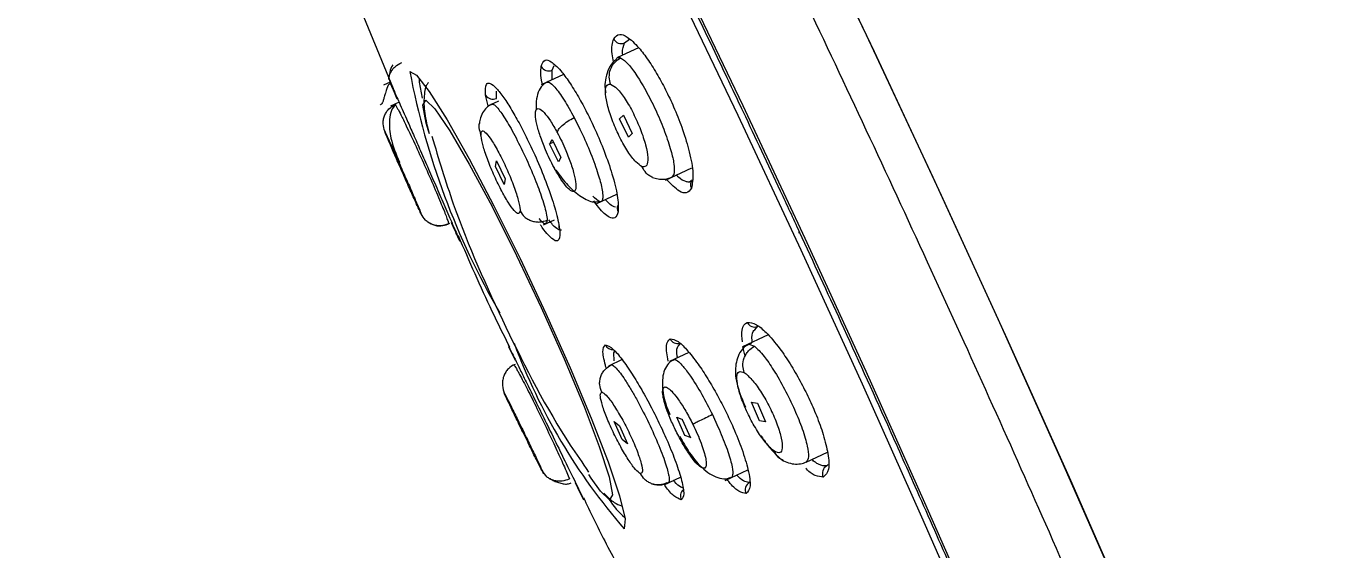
# Model space of a CAD drawing. Header units: millimetres. Extents: x 14183 to 14777, y -4239 to -3399.
# Drawn here: x 14648.56 to 14656.47, y -3744.42 to -3741.23 of the extents above; entities that cross this region are included whole.
import ezdxf

# ---------------------------------------------------------------- set-up
doc = ezdxf.new("R2010")
doc.units = ezdxf.units.MM
doc.header["$LTSCALE"] = 0.1
doc.layers.get('0').update_dxf_attribs({"lineweight": 15})

msp = doc.modelspace()

# ---------------------------------------------------------------- linework, layer by layer
at = {"linetype": 'Continuous', "lineweight": 25}
for p, q in [((14650.5721, -3741.0648), (14650.7958, -3741.6102)), ((14652.2948, -3741.3612), (14652.1662, -3741.4214)), ((14652.2085, -3741.3319), (14652.2386, -3741.3087)), ((14651.8352, -3741.5234), (14651.6996, -3741.587)), ((14651.7664, -3741.4985), (14651.7795, -3741.4688)), ((14651.7668, -3741.5555), (14651.7664, -3741.4985)), ((14650.7794, -3741.5702), (14650.7386, -3741.5893)), ((14650.7696, -3741.5476), (14650.7778, -3741.58)), ((14652.124, -3741.5831), (14652.122, -3741.5825)), ((14651.3759, -3741.7159), (14651.361, -3741.65)), ((14651.4268, -3741.6697), (14651.4266, -3741.6256)), ((14650.8328, -3741.6928), (14650.7805, -3741.7174)), ((14650.8067, -3741.7115), (14650.8068, -3741.7054)), ((14650.8068, -3741.7054), (14650.8091, -3741.7076)), ((14651.4391, -3741.6863), (14651.375, -3741.7163)), ((14651.9012, -3741.7869), (14651.9368, -3741.8577)), ((14652.1787, -3741.7949), (14652.2018, -3741.7714)), ((14652.2323, -3741.9072), (14652.1787, -3741.7949)), ((14652.2018, -3741.7714), (14652.2554, -3741.8837)), ((14651.0178, -3741.8851), (14651.0125, -3741.8681)), ((14651.3299, -3741.8817), (14651.3324, -3741.8932)), ((14651.7518, -3741.9472), (14651.7675, -3741.9212)), ((14651.7673, -3741.9208), (14651.8204, -3742.0311)), ((14652.2554, -3741.8837), (14652.2323, -3741.9071)), ((14651.8048, -3742.0571), (14651.7516, -3741.9468)), ((14651.7522, -3741.9469), (14651.7543, -3741.9447)), ((14651.7543, -3741.9447), (14651.7748, -3741.9364)), ((14650.8723, -3742.1616), (14650.8244, -3742.052)), ((14650.8244, -3742.0521), (14650.8405, -3742.0854)), ((14651.4206, -3742.085), (14651.4265, -3742.0514)), ((14651.4265, -3742.0513), (14651.4802, -3742.1607)), ((14651.8205, -3742.0311), (14651.8048, -3742.0571)), ((14650.8405, -3742.0854), (14650.8883, -3742.1948)), ((14651.4743, -3742.1941), (14651.4206, -3742.0847)), ((14652.4592, -3742.1676), (14652.6201, -3742.0922)), ((14652.5095, -3742.133), (14652.5001, -3742.1465)), ((14650.8884, -3742.195), (14650.8723, -3742.1615)), ((14651.4803, -3742.1607), (14651.4743, -3742.1941)), ((14652.6152, -3742.1714), (14652.6043, -3742.1797)), ((14652.0388, -3742.3115), (14652.1623, -3742.2537)), ((14651.7331, -3742.381), (14651.7361, -3742.402)), ((14651.7142, -3742.4408), (14651.7808, -3742.4097)), ((14651.7361, -3742.402), (14651.7366, -3742.4123)), ((14651.1964, -3742.5236), (14651.203, -3742.5397)), ((14653.0035, -3743.0803), (14653.0218, -3743.0592)), ((14651.5233, -3743.2277), (14651.5031, -3743.1858)), ((14652.5386, -3743.1786), (14652.5526, -3743.1596)), ((14653.0851, -3743.112), (14652.9291, -3743.1851)), ((14652.9447, -3743.2405), (14652.9309, -3743.1842)), ((14652.9673, -3743.1675), (14653.001, -3743.1801)), ((14651.5431, -3743.2684), (14651.5233, -3743.2277)), ((14652.1939, -3743.2619), (14652.1103, -3743.3011)), ((14652.1429, -3743.2209), (14652.1493, -3743.2101)), ((14652.1463, -3743.2704), (14652.1429, -3743.2209)), ((14652.6016, -3743.2187), (14652.4828, -3743.2743)), ((14652.1268, -3743.2937), (14652.1278, -3743.2936)), ((14652.9387, -3743.3413), (14652.9506, -3743.3496)), ((14652.9822, -3743.5223), (14653.0191, -3743.5282)), ((14653.033, -3743.6346), (14652.9824, -3743.5223)), ((14653.0191, -3743.5282), (14653.0698, -3743.6405)), ((14651.5709, -3743.6658), (14651.5597, -3743.6406)), ((14651.5597, -3743.6406), (14651.6136, -3743.75)), ((14652.1456, -3743.6398), (14652.1789, -3743.6652)), ((14652.1936, -3743.7493), (14652.1458, -3743.6398)), ((14652.5772, -3743.7246), (14652.5274, -3743.613)), ((14652.5275, -3743.6131), (14652.5614, -3743.6264)), ((14652.5613, -3743.6263), (14652.6112, -3743.7379)), ((14652.7445, -3743.5974), (14652.7788, -3743.6708)), ((14653.0698, -3743.6405), (14653.0329, -3743.6345)), ((14651.6247, -3743.7754), (14651.5709, -3743.6658)), ((14652.1789, -3743.6652), (14652.2268, -3743.7747)), ((14652.5229, -3743.698), (14652.5207, -3743.6988)), ((14652.6112, -3743.7378), (14652.5772, -3743.7245)), ((14651.6135, -3743.7499), (14651.6247, -3743.7753)), ((14652.2268, -3743.7747), (14652.1936, -3743.7493)), ((14653.1235, -3743.8207), (14653.1115, -3743.8117)), ((14653.3176, -3743.8865), (14653.447, -3743.8259)), ((14653.4517, -3743.9004), (14653.4432, -3743.9101)), ((14651.8652, -3743.9709), (14651.8726, -3743.9897)), ((14652.005, -3743.9844), (14651.9902, -3743.9618)), ((14652.4496, -3744.0256), (14652.5503, -3743.9784)), ((14652.8221, -3743.9988), (14652.962, -3743.9333)), ((14652.4733, -3744.0142), (14652.4677, -3744.0135))]:
    msp.add_line(p, q, dxfattribs=at)
at = {"linetype": 'Continuous', "lineweight": 25, "flags": 128}
for points in [[(14648.7483, -3732.7576), (14648.78, -3732.7511), (14648.8866, -3732.7914), (14649.03, -3732.9128), (14649.2091, -3733.1142), (14649.4223, -3733.3938), (14649.6677, -3733.7493), (14649.9433, -3734.1776), (14650.2466, -3734.6749), (14650.575, -3735.237), (14650.9257, -3735.859), (14651.2956, -3736.5355), (14651.6815, -3737.2606), (14652.0802, -3738.0281), (14652.488, -3738.8313), (14652.9016, -3739.6633), (14653.3173, -3740.5169), (14653.7315, -3741.3846), (14654.1406, -3742.259), (14654.5412, -3743.1325), (14654.9297, -3743.9975), (14655.3027, -3744.8465)], [(14655.2503, -3744.7261), (14654.8777, -3743.8807), (14654.4903, -3743.0204), (14654.0914, -3742.1529), (14653.6845, -3741.2853), (14653.273, -3740.4251), (14652.8604, -3739.5797), (14652.4502, -3738.7562), (14652.046, -3737.9617), (14651.6512, -3737.203), (14651.2692, -3736.4866), (14650.9032, -3735.8184), (14650.5563, -3735.2044), (14650.2315, -3734.6496), (14649.9316, -3734.1589), (14649.6591, -3733.7363), (14649.4164, -3733.3856), (14649.2055, -3733.1097), (14649.0282, -3732.911), (14648.8861, -3732.7911), (14648.7803, -3732.7511)], [(14654.3864, -3744.92), (14654.0421, -3744.135), (14653.6826, -3743.334), (14653.3112, -3742.5247), (14652.9317, -3741.715), (14652.5476, -3740.9126), (14652.1627, -3740.1253), (14651.7806, -3739.3606), (14651.405, -3738.626), (14651.0396, -3737.9284), (14650.6879, -3737.2746), (14650.3532, -3736.6709), (14650.0388, -3736.1231), (14649.7477, -3735.6365), (14649.4827, -3735.2157), (14649.2463, -3734.8649), (14649.0409, -3734.5874), (14648.8684, -3734.3859), (14648.7305, -3734.2622), (14648.6285, -3734.2177)], [(14654.37, -3745.0136), (14654.0235, -3744.2216), (14653.661, -3743.4125), (14653.2862, -3742.5943), (14652.9027, -3741.7752), (14652.5143, -3740.9632), (14652.1249, -3740.1664), (14651.7384, -3739.3928), (14651.3586, -3738.6501), (14650.9894, -3737.9456), (14650.6343, -3737.2863), (14650.2968, -3736.6789), (14649.9805, -3736.1292), (14649.6883, -3735.6428), (14649.4232, -3735.2246), (14649.1878, -3734.8786), (14648.9845, -3734.6083), (14648.8154, -3734.4165), (14648.6819, -3734.3049), (14648.5856, -3734.2748), (14648.5666, -3734.2804)], [(14650.8982, -3741.507), (14650.939, -3741.5279), (14651.0174, -3741.6272), (14651.1269, -3741.8005), (14651.261, -3742.0377), (14651.412, -3742.3251), (14651.5712, -3742.646), (14651.7292, -3742.9817), (14651.8769, -3743.3127), (14652.0057, -3743.6198), (14652.1081, -3743.8851), (14652.1782, -3744.0933), (14652.2119, -3744.2321), (14652.2072, -3744.2936)], [(14650.9749, -3741.6688), (14650.9565, -3741.5708), (14650.9574, -3741.5477)], [(14651.0125, -3741.8681), (14650.9988, -3741.8211), (14650.9774, -3741.7105), (14650.9955, -3741.6808), (14651.0518, -3741.7341), (14651.1425, -3741.8668), (14651.2614, -3742.0699), (14651.4004, -3742.3294), (14651.5501, -3742.6277), (14651.7002, -3742.9445), (14651.8405, -3743.2582), (14651.9614, -3743.5474), (14652.0548, -3743.7924), (14652.1142, -3743.9764), (14652.1356, -3744.0871), (14652.1175, -3744.1167)], [(14652.1175, -3744.1167), (14652.0612, -3744.0634), (14652.005, -3743.9844)]]:
    msp.add_lwpolyline(points, dxfattribs=at)
at = {"linetype": 'Continuous', "lineweight": 25}
for centre, radius, start, end in [((14652.1889, -3741.2838), 0.052, 207.06832, 292.16483), ((14655.4611, -3740.6412), 4.6442, 190.74464, 210.1973), ((14651.746, -3741.4504), 0.0522, 208.51006, 292.98706), ((14651.405, -3741.6227), 0.0518, 211.84933, 294.92658), ((14651.7945, -3742.0922), 0.0161, 175.97573, 254.45343), ((14652.6563, -3742.1955), 0.0457, 140.25229, 208.89689), ((14652.2082, -3742.3394), 0.0441, 158.06883, 209.01643), ((14651.8456, -3742.4464), 0.0384, 178.17601, 209.93586), ((14653.0015, -3743.015), 0.0486, 204.479, 294.65853), ((14654.9696, -3741.8878), 3.6631, 200.36945, 221.05159), ((14652.1368, -3743.1517), 0.0494, 205.05481, 275.19071), ((14652.5321, -3743.1151), 0.0491, 204.85703, 285.75734), ((14653.4655, -3743.9547), 0.0498, 116.52141, 207.62947), ((14652.5995, -3744.0931), 0.0503, 132.41022, 206.98071), ((14652.9954, -3744.0556), 0.05, 118.21625, 207.33851), ((14652.5013, -3743.8761), 0.4534, 211.62272, 230.1255)]:
    msp.add_arc(centre, radius, start, end, dxfattribs=at)
for points, knots in [([(14648.5559, -3732.8562), (14648.6046, -3732.8717), (14648.7027, -3732.9031), (14648.9642, -3733.1788), (14649.3365, -3733.6804), (14649.8394, -3734.4633), (14650.4328, -3735.4752), (14651.0928, -3736.6692), (14651.8098, -3738.034), (14652.5524, -3739.5056), (14653.3122, -3741.0691), (14654.0537, -3742.6524), (14654.7709, -3744.2383), (14655.4278, -3745.7548), (14656.0201, -3747.1848), (14656.519, -3748.4633), (14656.9215, -3749.575), (14657.2083, -3750.4723), (14657.3688, -3751.1362), (14657.4137, -3751.5523), (14657.3403, -3751.6068), (14657.3073, -3751.6313)], [0, 0, 0, 0, 0.04229, 0.08533, 0.138911, 0.194045, 0.247626, 0.302761, 0.356342, 0.411476, 0.465057, 0.520191, 0.573772, 0.628906, 0.682487, 0.737622, 0.791202, 0.846337, 0.899918, 0.955052, 1, 1, 1, 1]), ([(14653.2773, -3742.4856), (14653.2386, -3742.4025), (14653.162, -3742.2378), (14653.0474, -3741.9934), (14652.924, -3741.7317), (14652.7998, -3741.4702), (14652.6832, -3741.2265), (14652.6121, -3741.0786), (14652.563, -3740.9768), (14652.4984, -3740.8431), (14652.4152, -3740.6716), (14652.325, -3740.4868), (14652.2534, -3740.3406), (14652.1731, -3740.1775), (14652.0843, -3739.9978), (14651.9869, -3739.8018), (14651.8918, -3739.6116), (14651.7717, -3739.3728), (14651.6025, -3739.0386), (14651.3779, -3738.6007), (14651.1529, -3738.169), (14650.9476, -3737.781), (14650.7556, -3737.4229), (14650.5692, -3737.081), (14650.3915, -3736.7602), (14650.2247, -3736.4642), (14650.0557, -3736.1696), (14649.891, -3735.8887), (14649.7359, -3735.6303), (14649.5936, -3735.3992), (14649.4354, -3735.1495), (14649.2805, -3734.915), (14649.1448, -3734.7204), (14649.0262, -3734.5589), (14648.9174, -3734.4208), (14648.813, -3734.3007), (14648.7569, -3734.2468), (14648.7306, -3734.2215)], [0, 0, 0, 0, 0.021095, 0.041774, 0.062036, 0.087668, 0.108472, 0.124451, 0.125701, 0.134698, 0.158945, 0.170139, 0.182887, 0.197192, 0.213052, 0.230468, 0.249438, 0.264203, 0.295282, 0.341276, 0.387506, 0.421052, 0.458271, 0.499166, 0.532192, 0.567289, 0.604458, 0.642664, 0.679349, 0.714691, 0.748691, 0.803167, 0.844771, 0.873498, 0.920536, 0.962703, 1, 1, 1, 1]), ([(14652.1426, -3741.3074), (14652.1532, -3741.2942), (14652.1723, -3741.2705), (14652.2272, -3741.2928), (14652.2881, -3741.3491), (14652.3531, -3741.4345), (14652.411, -3741.5267), (14652.4658, -3741.6286), (14652.5181, -3741.7414), (14652.5677, -3741.8685), (14652.6088, -3742.0056), (14652.6327, -3742.1395), (14652.622, -3742.1906), (14652.6163, -3742.2176)], [0, 0, 0, 0, 0.108634, 0.194833, 0.299322, 0.375933, 0.450138, 0.520761, 0.591344, 0.67352, 0.769039, 0.877861, 1, 1, 1, 1]), ([(14652.1413, -3741.4476), (14652.1381, -3741.4306), (14652.1255, -3741.3644), (14652.1353, -3741.3317), (14652.1426, -3741.3074)], [0, 0, 0, 0, 0.256727, 1, 1, 1, 1]), ([(14652.1976, -3741.4067), (14652.1974, -3741.4038), (14652.1941, -3741.368), (14652.2016, -3741.3492), (14652.2085, -3741.3319)], [0, 0, 0, 0, 0.081385, 1, 1, 1, 1]), ([(14651.7001, -3741.4754), (14651.7062, -3741.4584), (14651.7171, -3741.4281), (14651.7607, -3741.4421), (14651.8122, -3741.4902), (14651.8705, -3741.5677), (14651.9256, -3741.6562), (14651.9799, -3741.7558), (14652.034, -3741.8686), (14652.0883, -3741.998), (14652.1367, -3742.1385), (14652.171, -3742.2752), (14652.1701, -3742.3313), (14652.1697, -3742.3608)], [0, 0, 0, 0, 0.1110038, 0.1978769, 0.298598, 0.3747825, 0.4510716, 0.5219109, 0.5927068, 0.6783865, 0.7748291, 0.8820288, 1, 1, 1, 1]), ([(14652.16, -3741.4338), (14652.1521, -3741.4388), (14652.1298, -3741.4529), (14652.1059, -3741.4978), (14652.0924, -3741.5543), (14652.0861, -3741.601), (14652.0923, -3741.6266), (14652.0941, -3741.634)], [0, 0, 0, 0, 0.157113, 0.448993, 0.701308, 0.914061, 1, 1, 1, 1]), ([(14652.124, -3741.5831), (14652.1202, -3741.569), (14652.1123, -3741.5395), (14652.1211, -3741.4917), (14652.1455, -3741.4485), (14652.1721, -3741.431), (14652.185, -3741.4225)], [0, 0, 0, 0, 0.23288, 0.488877, 0.751041, 1, 1, 1, 1]), ([(14652.1546, -3741.4378), (14652.1577, -3741.431), (14652.1638, -3741.4173), (14652.1779, -3741.4208), (14652.185, -3741.4225)], [0, 0, 0, 0, 0.50002, 1, 1, 1, 1]), ([(14652.185, -3741.4225), (14652.1997, -3741.4327), (14652.2271, -3741.4516), (14652.2851, -3741.5302), (14652.3451, -3741.6313), (14652.4048, -3741.7517), (14652.4566, -3741.8763), (14652.4928, -3741.9861), (14652.5142, -3742.0809), (14652.5112, -3742.1144), (14652.5095, -3742.133)], [0, 0, 0, 0, 0.136289, 0.253159, 0.37964, 0.502515, 0.62404, 0.752291, 0.862261, 1, 1, 1, 1]), ([(14650.7944, -3741.4659), (14650.7937, -3741.4668), (14650.7843, -3741.478), (14650.7737, -3741.5089), (14650.7714, -3741.5409), (14650.7703, -3741.5565)], [0, 0, 0, 0, 0.043723, 0.531903, 1, 1, 1, 1]), ([(14650.7707, -3741.5507), (14650.7709, -3741.5473), (14650.7716, -3741.5358), (14650.7785, -3741.5168), (14650.7909, -3741.4952), (14650.8125, -3741.4706), (14650.8344, -3741.4593), (14650.8487, -3741.452)], [0, 0, 0, 0, 0.079516, 0.271647, 0.463791, 0.651823, 1, 1, 1, 1]), ([(14651.7075, -3741.5832), (14651.707, -3741.581), (14651.694, -3741.5292), (14651.6971, -3741.5016), (14651.7001, -3741.4754)], [0, 0, 0, 0, 0.0441263, 1, 1, 1, 1]), ([(14650.7806, -3741.5774), (14650.7759, -3741.5807), (14650.7634, -3741.5895), (14650.7528, -3741.6227), (14650.7439, -3741.6559), (14650.7395, -3741.6721), (14650.7365, -3741.6822), (14650.7334, -3741.6912), (14650.7301, -3741.6984), (14650.7269, -3741.7034), (14650.7209, -3741.7092), (14650.7186, -3741.7084), (14650.7169, -3741.7078)], [0, 0, 0, 0, 0.185864, 0.49276, 0.605254, 0.650088, 0.688185, 0.721917, 0.755036, 0.792091, 0.836826, 1, 1, 1, 1]), ([(14650.777, -3741.5739), (14650.7767, -3741.573), (14650.7759, -3741.5709), (14650.7853, -3741.5916), (14650.7954, -3741.6137), (14650.8039, -3741.6327), (14650.805, -3741.6353)], [0, 0, 0, 0, 0.255213, 0.634725, 0.950124, 1, 1, 1, 1]), ([(14650.7808, -3741.5774), (14650.7847, -3741.5857), (14650.7916, -3741.6003), (14650.8284, -3741.6826), (14650.8702, -3741.7773), (14650.9155, -3741.8801), (14650.9589, -3741.9787), (14651.0072, -3742.0888), (14651.0579, -3742.2047), (14651.11, -3742.3237), (14651.1579, -3742.4338), (14651.1916, -3742.5116), (14651.1951, -3742.5205), (14651.1964, -3742.5236)], [0, 0, 0, 0, 0.124165, 0.220066, 0.326282, 0.393362, 0.465702, 0.543297, 0.626141, 0.714383, 0.818094, 0.937187, 1, 1, 1, 1]), ([(14650.822, -3741.6749), (14650.8096, -3741.6462), (14650.7841, -3741.5867), (14650.7819, -3741.5806), (14650.7808, -3741.5774)], [0, 0, 0, 0, 0.483149, 1, 1, 1, 1]), ([(14651.0119, -3741.5743), (14651.0107, -3741.5754), (14650.9944, -3741.5909), (14650.9838, -3741.6534), (14650.9833, -3741.7556), (14651.0061, -3741.8414), (14651.0173, -3741.8837)], [0, 0, 0, 0, 0.027024, 0.358244, 0.683266, 1, 1, 1, 1]), ([(14651.361, -3741.65), (14651.3602, -3741.6233), (14651.3587, -3741.5766), (14651.3867, -3741.573), (14651.4241, -3741.603), (14651.4703, -3741.6617), (14651.5197, -3741.7386), (14651.5709, -3741.8293), (14651.6266, -3741.9388), (14651.6866, -3742.0703), (14651.7451, -3742.2175), (14651.7934, -3742.3625), (14651.8059, -3742.4305), (14651.8123, -3742.4656)], [0, 0, 0, 0, 0.1206068, 0.2106366, 0.2981284, 0.3765092, 0.4518846, 0.5227611, 0.5936229, 0.6842734, 0.7822181, 0.8874438, 1, 1, 1, 1]), ([(14651.7535, -3741.5634), (14651.7403, -3741.5692), (14651.7126, -3741.5812), (14651.6854, -3741.6197), (14651.6689, -3741.672), (14651.6695, -3741.7165), (14651.6698, -3741.7392)], [0, 0, 0, 0, 0.223693, 0.468315, 0.729146, 1, 1, 1, 1]), ([(14651.7358, -3741.5705), (14651.7404, -3741.5704), (14651.7516, -3741.57), (14651.7854, -3741.6006), (14651.8373, -3741.6715), (14651.8804, -3741.7495), (14651.9012, -3741.7869)], [0, 0, 0, 0, 0.161289, 0.395959, 0.709971, 1, 1, 1, 1]), ([(14652.3164, -3742.0862), (14652.3038, -3742.0785), (14652.2789, -3742.0631), (14652.2293, -3741.9972), (14652.1795, -3741.9102), (14652.1356, -3741.8116), (14652.1042, -3741.7165), (14652.09, -3741.639), (14652.0941, -3741.5869), (14652.1126, -3741.584), (14652.122, -3741.5825)], [0, 0, 0, 0, 0.125262, 0.248647, 0.372146, 0.495807, 0.619111, 0.743214, 0.870566, 1, 1, 1, 1]), ([(14652.124, -3741.5831), (14652.1367, -3741.5901), (14652.1617, -3741.6041), (14652.2125, -3741.6708), (14652.2634, -3741.7595), (14652.3082, -3741.8602), (14652.34, -3741.9574), (14652.3534, -3742.0355), (14652.3477, -3742.0858), (14652.3282, -3742.0866), (14652.3185, -3742.087)], [0, 0, 0, 0, 0.126078, 0.250719, 0.37417, 0.497376, 0.621397, 0.746854, 0.87351, 1, 1, 1, 1]), ([(14650.7458, -3741.8702), (14650.7412, -3741.8555), (14650.7341, -3741.8328), (14650.7366, -3741.8006), (14650.7432, -3741.7762), (14650.7547, -3741.7537), (14650.7747, -3741.7278), (14650.7955, -3741.7156), (14650.8091, -3741.7076)], [0, 0, 0, 0, 0.238516, 0.367008, 0.498355, 0.629932, 0.759107, 1, 1, 1, 1]), ([(14650.8125, -3741.7056), (14650.8027, -3741.7166), (14650.7841, -3741.7373), (14650.7728, -3741.7947), (14650.7734, -3741.8539), (14650.7871, -3741.9433), (14650.8135, -3742.0097), (14650.8362, -3742.0602), (14650.8365, -3742.0609)], [0, 0, 0, 0, 0.198191, 0.37494, 0.526693, 0.653478, 0.995297, 1, 1, 1, 1]), ([(14650.8091, -3741.7076), (14650.8133, -3741.7141), (14650.8209, -3741.7256), (14650.8448, -3741.7716), (14650.8804, -3741.8444), (14650.9336, -3741.9572), (14650.997, -3742.0972), (14651.0562, -3742.2321), (14651.1027, -3742.343), (14651.1265, -3742.4042), (14651.1354, -3742.432), (14651.1343, -3742.434), (14651.1337, -3742.435)], [0, 0, 0, 0, 0.090959, 0.163113, 0.250635, 0.380855, 0.500225, 0.623533, 0.749489, 0.863777, 0.929199, 1, 1, 1, 1]), ([(14651.4035, -3741.7031), (14651.3931, -3741.7085), (14651.3722, -3741.7194), (14651.3469, -3741.7489), (14651.3289, -3741.7835), (14651.3248, -3741.8102), (14651.3229, -3741.822)], [0, 0, 0, 0, 0.2618487, 0.5278181, 0.791998, 1, 1, 1, 1]), ([(14651.3994, -3741.7074), (14651.4011, -3741.7061), (14651.4069, -3741.702), (14651.4314, -3741.7227), (14651.4766, -3741.7849), (14651.5387, -3741.8933), (14651.6033, -3742.0238), (14651.6626, -3742.16), (14651.7011, -3742.2644), (14651.7236, -3742.3367), (14651.7299, -3742.3659), (14651.7331, -3742.381)], [0, 0, 0, 0, 0.043382, 0.147574, 0.294107, 0.428972, 0.568031, 0.710041, 0.842274, 0.918015, 1, 1, 1, 1]), ([(14651.7268, -3741.9831), (14651.7154, -3741.9545), (14651.6928, -3741.8981), (14651.6717, -3741.8242), (14651.6627, -3741.768), (14651.6672, -3741.7345), (14651.6855, -3741.7283), (14651.7161, -3741.7524), (14651.7555, -3741.8031), (14651.7841, -3741.8535), (14651.7983, -3741.8786)], [0, 0, 0, 0, 0.125382, 0.247105, 0.367401, 0.489923, 0.617008, 0.74533, 0.872969, 1, 1, 1, 1]), ([(14651.3225, -3741.8219), (14651.3222, -3741.8232), (14651.3197, -3741.832), (14651.3195, -3741.8561), (14651.3272, -3741.8772), (14651.3323, -3741.891)], [0, 0, 0, 0, 0.055595, 0.386212, 1, 1, 1, 1]), ([(14651.7983, -3741.8786), (14651.8001, -3741.8726), (14651.8039, -3741.86), (14651.8268, -3741.8352), (14651.8605, -3741.8089), (14651.8878, -3741.7941), (14651.9012, -3741.7869)], [0, 0, 0, 0, 0.2332448, 0.488293, 0.7497701, 1, 1, 1, 1]), ([(14650.9654, -3742.3699), (14650.9611, -3742.3612), (14650.9526, -3742.3437), (14650.9211, -3742.2743), (14650.881, -3742.1845), (14650.8369, -3742.0846), (14650.7956, -3741.9901), (14650.7636, -3741.9157), (14650.7441, -3741.8691), (14650.7452, -3741.8698), (14650.7458, -3741.8702)], [0, 0, 0, 0, 0.124861, 0.250198, 0.375242, 0.500013, 0.62469, 0.749516, 0.874625, 1, 1, 1, 1]), ([(14650.7458, -3741.8702), (14650.7497, -3741.8782), (14650.7573, -3741.8938), (14650.7875, -3741.9601), (14650.8258, -3742.0457), (14650.8694, -3742.1443), (14650.9116, -3742.2407), (14650.9447, -3742.3173), (14650.9656, -3742.3671), (14650.9665, -3742.3708), (14650.9669, -3742.3727)], [0, 0, 0, 0, 0.129909, 0.253093, 0.374838, 0.500552, 0.629264, 0.755209, 0.877027, 1, 1, 1, 1]), ([(14651.0328, -3741.9001), (14651.0744, -3742.0385), (14651.1945, -3742.4382), (14651.4792, -3743.0679), (14651.7587, -3743.614), (14651.9517, -3743.8927), (14651.9894, -3743.9471)], [0, 0, 0, 0, 0.191054, 0.551728, 0.912406, 1, 1, 1, 1]), ([(14651.3323, -3741.891), (14651.3336, -3741.8805), (14651.3363, -3741.8595), (14651.3627, -3741.877), (14651.4014, -3741.9291), (14651.448, -3742.0107), (14651.4952, -3742.1089), (14651.5354, -3742.2082), (14651.5641, -3742.2966), (14651.5686, -3742.3314), (14651.5708, -3742.3487)], [0, 0, 0, 0, 0.12507, 0.250364, 0.375363, 0.50011, 0.624757, 0.749549, 0.874645, 1, 1, 1, 1]), ([(14651.3328, -3741.8992), (14651.3327, -3741.8978), (14651.3324, -3741.8949), (14651.3323, -3741.8923), (14651.3323, -3741.891)], [0, 0, 0, 0, 0.498456, 1, 1, 1, 1]), ([(14651.5708, -3742.3561), (14651.5683, -3742.3641), (14651.5636, -3742.3797), (14651.5364, -3742.3579), (14651.4992, -3742.3065), (14651.4545, -3742.2277), (14651.4089, -3742.1327), (14651.3702, -3742.0379), (14651.342, -3741.9532), (14651.3359, -3741.9173), (14651.3328, -3741.8992)], [0, 0, 0, 0, 0.129037, 0.251836, 0.374261, 0.500608, 0.62887, 0.753968, 0.875844, 1, 1, 1, 1]), ([(14651.7983, -3741.8786), (14651.8074, -3741.8959), (14651.8255, -3741.9306), (14651.8418, -3741.9679), (14651.8499, -3741.9866)], [0, 0, 0, 0, 0.499913, 1, 1, 1, 1]), ([(14651.9368, -3741.8577), (14651.9569, -3741.9012), (14651.9979, -3741.9905), (14652.0437, -3742.1148), (14652.0674, -3742.2002), (14652.0764, -3742.2531), (14652.0764, -3742.2925), (14652.0603, -3742.3101), (14652.0302, -3742.2806), (14652.0152, -3742.2659)], [0, 0, 0, 0, 0.16088, 0.329636, 0.475184, 0.56341, 0.661775, 0.832484, 1, 1, 1, 1]), ([(14651.7784, -3742.0911), (14651.7694, -3742.0737), (14651.7513, -3742.039), (14651.735, -3742.0018), (14651.7268, -3741.9831)], [0, 0, 0, 0, 0.4999633, 1, 1, 1, 1]), ([(14651.8499, -3741.9866), (14651.8615, -3742.0156), (14651.8848, -3742.0737), (14651.9063, -3742.1504), (14651.9145, -3742.2073), (14651.9078, -3742.2377), (14651.8882, -3742.2396), (14651.8583, -3742.2144), (14651.8203, -3742.1649), (14651.7925, -3742.1159), (14651.7784, -3742.0911)], [0, 0, 0, 0, 0.127068, 0.25477, 0.383157, 0.509835, 0.632004, 0.752274, 0.874311, 1, 1, 1, 1]), ([(14651.7902, -3742.1078), (14651.8139, -3742.14), (14651.8624, -3742.2058), (14651.9451, -3742.2737), (14652.0144, -3742.3069), (14652.0444, -3742.2984), (14652.0559, -3742.2952)], [0, 0, 0, 0, 0.266391, 0.543399, 0.825558, 1, 1, 1, 1]), ([(14652.3185, -3742.087), (14652.3182, -3742.0869), (14652.3175, -3742.0866), (14652.3168, -3742.0864), (14652.3164, -3742.0862)], [0, 0, 0, 0, 0.4998049, 1, 1, 1, 1]), ([(14652.381, -3742.1522), (14652.3736, -3742.1487), (14652.3588, -3742.1417), (14652.3345, -3742.121), (14652.3235, -3742.0999), (14652.3164, -3742.0862)], [0, 0, 0, 0, 0.264371, 0.523965, 1, 1, 1, 1]), ([(14652.3786, -3742.1513), (14652.3901, -3742.1551), (14652.4131, -3742.1627), (14652.4477, -3742.1637), (14652.4804, -3742.1579), (14652.4991, -3742.1483), (14652.5084, -3742.1435)], [0, 0, 0, 0, 0.248306, 0.500411, 0.752248, 1, 1, 1, 1]), ([(14652.6043, -3742.1797), (14652.5997, -3742.1797), (14652.5926, -3742.1797), (14652.5716, -3742.1736), (14652.5505, -3742.1633), (14652.5289, -3742.1417), (14652.5243, -3742.1371)], [0, 0, 0, 0, 0.212449, 0.327468, 0.855828, 1, 1, 1, 1]), ([(14652.6163, -3742.2176), (14652.6071, -3742.2296), (14652.5902, -3742.252), (14652.5393, -3742.2396), (14652.4927, -3742.1925), (14652.4652, -3742.1648)], [0, 0, 0, 0, 0.324571, 0.601533, 1, 1, 1, 1]), ([(14652.1697, -3742.3608), (14652.1643, -3742.3768), (14652.1546, -3742.4061), (14652.1129, -3742.3965), (14652.0672, -3742.3583), (14652.0307, -3742.3081), (14652.0206, -3742.2942)], [0, 0, 0, 0, 0.297248, 0.542233, 0.873633, 1, 1, 1, 1]), ([(14652.1538, -3742.3334), (14652.1436, -3742.3297), (14652.1256, -3742.3231), (14652.1016, -3742.2977), (14652.0913, -3742.2869)], [0, 0, 0, 0, 0.573716, 1, 1, 1, 1]), ([(14650.9669, -3742.3727), (14650.9667, -3742.3724), (14650.9664, -3742.3718), (14650.9657, -3742.3706), (14650.9654, -3742.3699)], [0, 0, 0, 0, 0.497814, 1, 1, 1, 1]), ([(14651.1333, -3742.4348), (14651.1183, -3742.4399), (14651.0951, -3742.4478), (14651.0619, -3742.4458), (14651.0368, -3742.4394), (14651.0136, -3742.4277), (14650.9872, -3742.4076), (14650.9749, -3742.3864), (14650.9669, -3742.3727)], [0, 0, 0, 0, 0.239309, 0.368266, 0.50003, 0.631782, 0.760727, 1, 1, 1, 1]), ([(14651.5708, -3742.3487), (14651.5709, -3742.35), (14651.5709, -3742.3526), (14651.5708, -3742.3549), (14651.5708, -3742.3561)], [0, 0, 0, 0, 0.49979, 1, 1, 1, 1]), ([(14651.5708, -3742.3561), (14651.579, -3742.3687), (14651.5918, -3742.3881), (14651.6182, -3742.4066), (14651.6413, -3742.4171), (14651.6661, -3742.4229), (14651.6989, -3742.4245), (14651.7217, -3742.4171), (14651.7366, -3742.4123)], [0, 0, 0, 0, 0.238997, 0.36768, 0.499161, 0.63078, 0.759794, 1, 1, 1, 1]), ([(14651.0074, -3742.4221), (14651.0213, -3742.4302), (14651.0495, -3742.4467), (14651.0989, -3742.4492), (14651.1278, -3742.4371), (14651.1416, -3742.4313)], [0, 0, 0, 0, 0.337766, 0.683015, 1, 1, 1, 1]), ([(14651.1333, -3742.4348), (14651.1334, -3742.4348), (14651.1335, -3742.4349), (14651.1336, -3742.435), (14651.1337, -3742.435)], [0, 0, 0, 0, 0.500103, 1, 1, 1, 1]), ([(14651.203, -3742.5397), (14651.1985, -3742.53), (14651.1906, -3742.513), (14651.1669, -3742.4605), (14651.1521, -3742.4269), (14651.152, -3742.4267)], [0, 0, 0, 0, 0.571243, 0.99759, 1, 1, 1, 1]), ([(14651.7366, -3742.4123), (14651.734, -3742.4223), (14651.7287, -3742.4426), (14651.7069, -3742.4294), (14651.6889, -3742.4031), (14651.6887, -3742.4028)], [0, 0, 0, 0, 0.489018, 0.993704, 1, 1, 1, 1]), ([(14651.7859, -3742.5376), (14651.7724, -3742.5286), (14651.7505, -3742.5139), (14651.7168, -3742.4729), (14651.6995, -3742.4465), (14651.6958, -3742.4408)], [0, 0, 0, 0, 0.553383, 0.902576, 1, 1, 1, 1]), ([(14651.8235, -3742.4723), (14651.8168, -3742.4723), (14651.8031, -3742.4721), (14651.7758, -3742.4491), (14651.7541, -3742.4207), (14651.7457, -3742.4098)], [0, 0, 0, 0, 0.372967, 0.759825, 1, 1, 1, 1]), ([(14651.8123, -3742.4656), (14651.8135, -3742.4922), (14651.8158, -3742.5394), (14651.7949, -3742.5382), (14651.7859, -3742.5376)], [0, 0, 0, 0, 0.564233, 1, 1, 1, 1]), ([(14651.1935, -3742.5064), (14651.2603, -3742.6606), (14651.3594, -3742.889), (14651.4704, -3743.1118), (14651.5065, -3743.1842)], [0, 0, 0, 0, 0.675, 1, 1, 1, 1]), ([(14653.2765, -3742.4839), (14653.2762, -3742.4841), (14653.2739, -3742.4853), (14653.2716, -3742.4867), (14653.2703, -3742.4878), (14653.2719, -3742.4876), (14653.2755, -3742.4863), (14653.2773, -3742.4856)], [0, 0, 0, 0, 0.0342493, 0.257739, 0.4977146, 0.7477513, 1, 1, 1, 1]), ([(14656.3491, -3750.8448), (14656.3579, -3750.8421), (14656.3882, -3750.8329), (14656.4095, -3750.7632), (14656.4158, -3750.6408), (14656.3994, -3750.4697), (14656.3517, -3750.2148), (14656.2611, -3749.8577), (14656.1323, -3749.4281), (14655.9717, -3748.9419), (14655.7823, -3748.407), (14655.5555, -3747.7994), (14655.328, -3747.216), (14655.098, -3746.6435), (14654.8839, -3746.1232), (14654.6691, -3745.6123), (14654.4438, -3745.0853), (14654.2193, -3744.5693), (14653.9987, -3744.0708), (14653.7787, -3743.5796), (14653.544, -3743.0622), (14653.3622, -3742.6693), (14653.2773, -3742.4856)], [0, 0, 0, 0, 0.023573, 0.08049, 0.125319, 0.173301, 0.232298, 0.300033, 0.366492, 0.424592, 0.489306, 0.552139, 0.61571, 0.658744, 0.709633, 0.753028, 0.788973, 0.840737, 0.878519, 0.908178, 0.957079, 1, 1, 1, 1]), ([(14652.9284, -3743.1545), (14652.9259, -3743.1277), (14652.9197, -3743.0622), (14652.9433, -3743.0452), (14652.9573, -3743.0351)], [0, 0, 0, 0, 0.408081, 1, 1, 1, 1]), ([(14652.9573, -3743.0351), (14652.9745, -3743.036), (14653.0055, -3743.0376), (14653.0761, -3743.0968), (14653.1477, -3743.1811), (14653.2194, -3743.2863), (14653.28, -3743.3902), (14653.3347, -3743.4978), (14653.3834, -3743.6092), (14653.4255, -3743.7271), (14653.454, -3743.8439), (14653.4596, -3743.9444), (14653.4346, -3743.9662), (14653.4213, -3743.9778)], [0, 0, 0, 0, 0.108635, 0.194843, 0.299347, 0.374804, 0.450207, 0.520838, 0.591421, 0.673586, 0.769085, 0.877888, 1, 1, 1, 1]), ([(14652.9894, -3743.1568), (14652.9888, -3743.1531), (14652.9833, -3743.1221), (14652.9885, -3743.0947), (14653, -3743.0836), (14653.0035, -3743.0803)], [0, 0, 0, 0, 0.08554, 0.721462, 1, 1, 1, 1]), ([(14651.4988, -3743.1768), (14651.4982, -3743.1754), (14651.4968, -3743.1721), (14651.5167, -3743.2121), (14651.5466, -3743.2726), (14651.5811, -3743.3427), (14651.6256, -3743.4331), (14651.6791, -3743.5419), (14651.7416, -3743.6693), (14651.8114, -3743.8114), (14651.8844, -3743.9604), (14651.9168, -3744.027), (14651.934, -3744.0623)], [0, 0, 0, 0, 0.0899239, 0.2034124, 0.2750296, 0.3522944, 0.4352261, 0.5237925, 0.618086, 0.7289365, 0.8562469, 1, 1, 1, 1]), ([(14652.095, -3743.3095), (14652.0864, -3743.2739), (14652.0682, -3743.1981), (14652.0838, -3743.1814), (14652.092, -3743.1726)], [0, 0, 0, 0, 0.469718, 1, 1, 1, 1]), ([(14652.092, -3743.1726), (14652.106, -3743.1769), (14652.1306, -3743.1843), (14652.1915, -3743.256), (14652.2516, -3743.3428), (14652.3135, -3743.4449), (14652.3717, -3743.5514), (14652.4258, -3743.6598), (14652.4776, -3743.7741), (14652.5255, -3743.8939), (14652.5609, -3744.0062), (14652.5761, -3744.093), (14652.562, -3744.1081), (14652.5547, -3744.1159)], [0, 0, 0, 0, 0.120639, 0.210683, 0.298134, 0.374822, 0.451842, 0.522727, 0.593591, 0.684231, 0.782172, 0.887414, 1, 1, 1, 1]), ([(14652.474, -3743.2709), (14652.4683, -3743.236), (14652.4562, -3743.163), (14652.4768, -3743.1451), (14652.4876, -3743.1357)], [0, 0, 0, 0, 0.476524, 1, 1, 1, 1]), ([(14652.4876, -3743.1357), (14652.502, -3743.1376), (14652.5278, -3743.1411), (14652.5888, -3743.1992), (14652.6515, -3743.2783), (14652.7165, -3743.3767), (14652.7741, -3743.476), (14652.827, -3743.5778), (14652.8788, -3743.6893), (14652.9289, -3743.8145), (14652.9671, -3743.9416), (14652.982, -3744.0472), (14652.9617, -3744.0678), (14652.951, -3744.0786)], [0, 0, 0, 0, 0.106816, 0.190029, 0.285105, 0.359296, 0.433563, 0.500123, 0.566576, 0.657688, 0.760318, 0.874411, 1, 1, 1, 1]), ([(14652.5324, -3743.2511), (14652.5316, -3743.2478), (14652.5246, -3743.2175), (14652.527, -3743.1915), (14652.536, -3743.1815), (14652.5386, -3743.1786)], [0, 0, 0, 0, 0.078029, 0.726303, 1, 1, 1, 1]), ([(14652.9826, -3743.1616), (14652.9666, -3743.1693), (14652.936, -3743.1839), (14652.8974, -3743.2386), (14652.8762, -3743.3374), (14652.901, -3743.4447), (14652.934, -3743.5223), (14652.9467, -3743.5521)], [0, 0, 0, 0, 0.152392, 0.290536, 0.514713, 0.813929, 1, 1, 1, 1]), ([(14652.9387, -3743.3413), (14652.9351, -3743.3276), (14652.9273, -3743.2989), (14652.935, -3743.259), (14652.9493, -3743.2292), (14652.9683, -3743.2023), (14652.9881, -3743.1889), (14653.001, -3743.1801)], [0, 0, 0, 0, 0.2328903, 0.4889739, 0.6211502, 0.7522082, 1, 1, 1, 1]), ([(14653.001, -3743.1801), (14653.0196, -3743.1976), (14653.0536, -3743.2294), (14653.1203, -3743.326), (14653.1857, -3743.4396), (14653.2477, -3743.567), (14653.2968, -3743.6899), (14653.3261, -3743.7895), (14653.3359, -3743.8655), (14653.3223, -3743.8796), (14653.3148, -3743.8875)], [0, 0, 0, 0, 0.137811, 0.251011, 0.377947, 0.49986, 0.621323, 0.748841, 0.860237, 1, 1, 1, 1]), ([(14652.5211, -3743.2573), (14652.5083, -3743.2634), (14652.4824, -3743.2759), (14652.4563, -3743.3126), (14652.4411, -3743.3598), (14652.4378, -3743.4358), (14652.4516, -3743.5173), (14652.4785, -3743.5806), (14652.4854, -3743.597)], [0, 0, 0, 0, 0.139244, 0.283388, 0.430698, 0.580765, 0.891368, 1, 1, 1, 1]), ([(14652.5063, -3743.2659), (14652.5089, -3743.2639), (14652.516, -3743.2585), (14652.5368, -3743.2718), (14652.5687, -3743.3044), (14652.6155, -3743.3663), (14652.6787, -3743.4682), (14652.7231, -3743.5555), (14652.7445, -3743.5974)], [0, 0, 0, 0, 0.094134, 0.246753, 0.373518, 0.548813, 0.783351, 1, 1, 1, 1]), ([(14651.5404, -3743.2909), (14651.526, -3743.2985), (14651.5041, -3743.3102), (14651.4825, -3743.3383), (14651.4702, -3743.3633), (14651.4636, -3743.391), (14651.4618, -3743.4279), (14651.4707, -3743.4542), (14651.4765, -3743.4713)], [0, 0, 0, 0, 0.245686, 0.375902, 0.507773, 0.63864, 0.765922, 1, 1, 1, 1]), ([(14651.5327, -3743.2956), (14651.5335, -3743.2956), (14651.5357, -3743.2956), (14651.5542, -3743.3265), (14651.5936, -3743.3995), (14651.6505, -3743.5119), (14651.7144, -3743.642), (14651.7757, -3743.7711), (14651.8314, -3743.8916), (14651.8533, -3743.943), (14651.8652, -3743.9709)], [0, 0, 0, 0, 0.062685, 0.173551, 0.316238, 0.448982, 0.58488, 0.724311, 0.850553, 1, 1, 1, 1]), ([(14652.0692, -3743.4611), (14652.064, -3743.4462), (14652.0558, -3743.4233), (14652.0572, -3743.3903), (14652.0629, -3743.3651), (14652.0739, -3743.3417), (14652.0934, -3743.3147), (14652.1143, -3743.3019), (14652.1278, -3743.2936)], [0, 0, 0, 0, 0.237014, 0.365293, 0.496874, 0.628798, 0.758418, 1, 1, 1, 1]), ([(14652.1278, -3743.2936), (14652.1311, -3743.2943), (14652.14, -3743.2962), (14652.1674, -3743.3226), (14652.2085, -3743.3793), (14652.253, -3743.4523), (14652.2998, -3743.5353), (14652.3585, -3743.6503), (14652.4205, -3743.789), (14652.4645, -3743.9066), (14652.4813, -3743.9745), (14652.4826, -3744.0074), (14652.4765, -3744.0119), (14652.4733, -3744.0142)], [0, 0, 0, 0, 0.048878, 0.130631, 0.250378, 0.317661, 0.381845, 0.500466, 0.623939, 0.749647, 0.8638, 0.929201, 1, 1, 1, 1]), ([(14653.1115, -3743.8117), (14653.0962, -3743.7969), (14653.0659, -3743.7675), (14653.0128, -3743.6893), (14652.9631, -3743.5984), (14652.9228, -3743.5046), (14652.8978, -3743.4217), (14652.8915, -3743.3613), (14652.9039, -3743.3286), (14652.927, -3743.3371), (14652.9387, -3743.3413)], [0, 0, 0, 0, 0.125207, 0.248751, 0.372536, 0.4966, 0.620182, 0.74404, 0.870524, 1, 1, 1, 1]), ([(14652.9506, -3743.3496), (14652.9661, -3743.364), (14652.9968, -3743.3928), (14653.0514, -3743.4723), (14653.1022, -3743.565), (14653.1433, -3743.6607), (14653.1685, -3743.7452), (14653.174, -3743.8058), (14653.1599, -3743.8365), (14653.1356, -3743.826), (14653.1235, -3743.8207)], [0, 0, 0, 0, 0.126121, 0.250833, 0.374374, 0.497562, 0.621463, 0.746733, 0.873253, 1, 1, 1, 1]), ([(14651.477, -3743.4723), (14651.4745, -3743.4665), (14651.4697, -3743.4554), (14651.4842, -3743.4831), (14651.5123, -3743.5388), (14651.5524, -3743.6198), (14651.5988, -3743.7143), (14651.6435, -3743.8063), (14651.682, -3743.8862), (14651.697, -3743.9179), (14651.7046, -3743.934)], [0, 0, 0, 0, 0.129038, 0.251836, 0.374254, 0.500609, 0.628867, 0.753954, 0.875836, 1, 1, 1, 1]), ([(14651.4797, -3743.4783), (14651.4792, -3743.4772), (14651.4782, -3743.475), (14651.4774, -3743.4732), (14651.477, -3743.4723)], [0, 0, 0, 0, 0.500022, 1, 1, 1, 1]), ([(14651.7078, -3743.9409), (14651.7114, -3743.9491), (14651.7187, -3743.9654), (14651.706, -3743.9415), (14651.6774, -3743.8847), (14651.6358, -3743.8007), (14651.5878, -3743.7029), (14651.541, -3743.6067), (14651.501, -3743.5236), (14651.4868, -3743.4934), (14651.4797, -3743.4783)], [0, 0, 0, 0, 0.125068, 0.250365, 0.375356, 0.500096, 0.624749, 0.74955, 0.874642, 1, 1, 1, 1]), ([(14652.2994, -3743.9533), (14652.2895, -3743.9447), (14652.27, -3743.928), (14652.2262, -3743.8646), (14652.1788, -3743.7833), (14652.1316, -3743.6897), (14652.0921, -3743.5977), (14652.0669, -3743.5231), (14652.0574, -3743.4722), (14652.0653, -3743.4648), (14652.0692, -3743.4611)], [0, 0, 0, 0, 0.128575, 0.251041, 0.373432, 0.500105, 0.629055, 0.754815, 0.876745, 1, 1, 1, 1]), ([(14652.0692, -3743.4611), (14652.0701, -3743.4611), (14652.0717, -3743.461), (14652.0737, -3743.4617), (14652.0747, -3743.462)], [0, 0, 0, 0, 0.497884, 1, 1, 1, 1]), ([(14652.0747, -3743.462), (14652.0838, -3743.4684), (14652.1022, -3743.4813), (14652.1473, -3743.5443), (14652.1975, -3743.6294), (14652.2468, -3743.7269), (14652.2875, -3743.8216), (14652.3133, -3743.899), (14652.3219, -3743.9506), (14652.3113, -3743.9544), (14652.306, -3743.9562)], [0, 0, 0, 0, 0.124868, 0.2502, 0.375241, 0.500022, 0.624706, 0.749531, 0.874625, 1, 1, 1, 1]), ([(14652.488, -3743.6219), (14652.4793, -3743.6), (14652.462, -3743.5567), (14652.4464, -3743.5025), (14652.4397, -3743.4613), (14652.4423, -3743.4355), (14652.454, -3743.4259), (14652.4747, -3743.4344), (14652.5031, -3743.4604), (14652.5264, -3743.4914), (14652.538, -3743.5069)], [0, 0, 0, 0, 0.127242, 0.251985, 0.373866, 0.494642, 0.616774, 0.742295, 0.871159, 1, 1, 1, 1]), ([(14652.538, -3743.5069), (14652.5528, -3743.5288), (14652.5823, -3743.5727), (14652.611, -3743.628), (14652.6253, -3743.6555)], [0, 0, 0, 0, 0.501146, 1, 1, 1, 1]), ([(14652.5229, -3743.698), (14652.5167, -3743.6852), (14652.5042, -3743.6597), (14652.4934, -3743.6345), (14652.488, -3743.6219)], [0, 0, 0, 0, 0.500096, 1, 1, 1, 1]), ([(14652.7445, -3743.5974), (14652.7309, -3743.6042), (14652.7031, -3743.618), (14652.6656, -3743.6364), (14652.6372, -3743.6501), (14652.6291, -3743.6538), (14652.6253, -3743.6555)], [0, 0, 0, 0, 0.250121, 0.51156, 0.766653, 1, 1, 1, 1]), ([(14652.6253, -3743.6555), (14652.6347, -3743.6752), (14652.6537, -3743.7147), (14652.6768, -3743.772), (14652.6944, -3743.824), (14652.7051, -3743.8677), (14652.7085, -3743.9006), (14652.704, -3743.9206), (14652.6927, -3743.9275), (14652.6799, -3743.9206), (14652.6735, -3743.9171)], [0, 0, 0, 0, 0.124642, 0.249309, 0.374237, 0.499583, 0.625387, 0.751657, 0.877417, 1, 1, 1, 1]), ([(14652.6101, -3743.8465), (14652.5956, -3743.825), (14652.5661, -3743.7812), (14652.5375, -3743.726), (14652.5229, -3743.698)], [0, 0, 0, 0, 0.492563, 1, 1, 1, 1]), ([(14652.5456, -3743.7293), (14652.5644, -3743.7633), (14652.6078, -3743.842), (14652.6771, -3743.9206), (14652.7415, -3743.9675), (14652.7905, -3743.9868), (14652.8309, -3743.9913), (14652.8511, -3743.9818), (14652.8578, -3743.9787)], [0, 0, 0, 0, 0.216008, 0.499863, 0.641826, 0.785087, 0.928772, 1, 1, 1, 1]), ([(14652.7788, -3743.6708), (14652.7967, -3743.7129), (14652.8329, -3743.7982), (14652.8636, -3743.8988), (14652.8721, -3743.957), (14652.8664, -3743.9717), (14652.8643, -3743.9772)], [0, 0, 0, 0, 0.283266, 0.573034, 0.841709, 1, 1, 1, 1]), ([(14653.0409, -3743.7238), (14653.0421, -3743.7258), (14653.0575, -3743.7508), (14653.0896, -3743.7933), (14653.1366, -3743.8482), (14653.1644, -3743.8684), (14653.1791, -3743.8791)], [0, 0, 0, 0, 0.025822, 0.319377, 0.642423, 1, 1, 1, 1]), ([(14653.1762, -3743.8765), (14653.1721, -3743.8747), (14653.1611, -3743.8699), (14653.1407, -3743.853), (14653.1303, -3743.8334), (14653.1235, -3743.8207)], [0, 0, 0, 0, 0.171313, 0.463659, 1, 1, 1, 1]), ([(14652.6735, -3743.9171), (14652.6643, -3743.9097), (14652.6461, -3743.8947), (14652.622, -3743.8625), (14652.6101, -3743.8465)], [0, 0, 0, 0, 0.502577, 1, 1, 1, 1]), ([(14653.1693, -3743.8734), (14653.1827, -3743.8801), (14653.2101, -3743.8936), (14653.2524, -3743.9002), (14653.2927, -3743.8972), (14653.3153, -3743.887), (14653.3265, -3743.882)], [0, 0, 0, 0, 0.2444124, 0.4963112, 0.7497582, 1, 1, 1, 1]), ([(14653.4432, -3743.9101), (14653.4277, -3743.9103), (14653.4075, -3743.9105), (14653.3761, -3743.8902), (14653.3629, -3743.8813), (14653.3554, -3743.8739), (14653.3518, -3743.8705)], [0, 0, 0, 0, 0.624212, 0.809847, 0.910389, 1, 1, 1, 1]), ([(14651.7046, -3743.934), (14651.7051, -3743.9352), (14651.7063, -3743.9377), (14651.7073, -3743.9398), (14651.7078, -3743.9409)], [0, 0, 0, 0, 0.498297, 1, 1, 1, 1]), ([(14651.756, -3743.9896), (14651.7556, -3743.9895), (14651.7477, -3743.9863), (14651.7287, -3743.9719), (14651.716, -3743.9531), (14651.7078, -3743.9409)], [0, 0, 0, 0, 0.016842, 0.361025, 1, 1, 1, 1]), ([(14652.306, -3743.9562), (14652.305, -3743.9559), (14652.303, -3743.9553), (14652.3006, -3743.9539), (14652.2994, -3743.9533)], [0, 0, 0, 0, 0.499983, 1, 1, 1, 1]), ([(14652.4677, -3744.0135), (14652.4529, -3744.0187), (14652.4303, -3744.0267), (14652.3981, -3744.0251), (14652.3739, -3744.0192), (14652.3517, -3744.0082), (14652.3262, -3743.9893), (14652.314, -3743.9692), (14652.306, -3743.9562)], [0, 0, 0, 0, 0.2431574, 0.3729509, 0.5047391, 0.6358767, 0.7636568, 1, 1, 1, 1]), ([(14652.9735, -3744.0108), (14652.964, -3744.0103), (14652.9451, -3744.0093), (14652.9155, -3743.99), (14652.8959, -3743.9691), (14652.8928, -3743.9657)], [0, 0, 0, 0, 0.456647, 0.913327, 1, 1, 1, 1]), ([(14653.4213, -3743.9778), (14653.4061, -3743.9766), (14653.3779, -3743.9743), (14653.3385, -3743.9511), (14653.3157, -3743.9245), (14653.3144, -3743.9231)], [0, 0, 0, 0, 0.525656, 0.974249, 1, 1, 1, 1]), ([(14651.746, -3743.9844), (14651.7469, -3743.9849), (14651.7496, -3743.9864), (14651.7535, -3743.9884), (14651.756, -3743.9897)], [0, 0, 0, 0, 0.3504774, 1, 1, 1, 1]), ([(14651.8726, -3743.9897), (14651.8578, -3743.9954), (14651.8351, -3744.0041), (14651.8024, -3744.004), (14651.7779, -3743.9998), (14651.7632, -3743.993), (14651.756, -3743.9896)], [0, 0, 0, 0, 0.382792, 0.588946, 0.799494, 1, 1, 1, 1]), ([(14651.756, -3743.9897), (14651.7565, -3743.99), (14651.7601, -3743.9919), (14651.7684, -3743.9961), (14651.7851, -3744.004), (14651.8086, -3744.0133), (14651.836, -3744.02), (14651.8626, -3744.0212), (14651.8766, -3744.0158), (14651.8839, -3744.013)], [0, 0, 0, 0, 0.010599, 0.0698, 0.137052, 0.302788, 0.510339, 0.74832, 1, 1, 1, 1]), ([(14651.934, -3744.0623), (14651.9447, -3744.0845), (14651.9635, -3744.1232), (14651.959, -3744.115), (14651.9414, -3744.0799), (14651.9191, -3744.0349), (14651.9093, -3744.0152)], [0, 0, 0, 0, 0.328866, 0.574369, 0.812967, 1, 1, 1, 1]), ([(14652.3762, -3744.0191), (14652.3861, -3744.0216), (14652.4061, -3744.0267), (14652.4454, -3744.0259), (14652.47, -3744.0133), (14652.4862, -3744.005)], [0, 0, 0, 0, 0.25158, 0.504864, 1, 1, 1, 1]), ([(14652.5547, -3744.1159), (14652.5411, -3744.1112), (14652.517, -3744.1029), (14652.4763, -3744.0603), (14652.4534, -3744.0271), (14652.4517, -3744.0246)], [0, 0, 0, 0, 0.544933, 0.965826, 1, 1, 1, 1]), ([(14652.564, -3744.0434), (14652.56, -3744.0425), (14652.5477, -3744.0396), (14652.5272, -3744.0219), (14652.5098, -3744.0005), (14652.508, -3743.9982)], [0, 0, 0, 0, 0.302181, 0.927633, 1, 1, 1, 1]), ([(14652.951, -3744.0786), (14652.9372, -3744.0763), (14652.9119, -3744.0721), (14652.869, -3744.0369), (14652.8415, -3744.0009), (14652.8352, -3743.9927)], [0, 0, 0, 0, 0.4829692, 0.8808348, 1, 1, 1, 1]), ([(14651.9574, -3744.1018), (14652, -3744.1904), (14652.0919, -3744.3815), (14652.1942, -3744.5671), (14652.249, -3744.6666)], [0, 0, 0, 0, 0.463805, 1, 1, 1, 1]), ([(14652.0826, -3744.077), (14652.1043, -3744.0985), (14652.1421, -3744.1361), (14652.1758, -3744.1476), (14652.1903, -3744.1525)], [0, 0, 0, 0, 0.57294, 1, 1, 1, 1])]:
    msp.add_open_spline(points, degree=3, knots=knots, dxfattribs=at)

doc.saveas('drawing.dxf')
